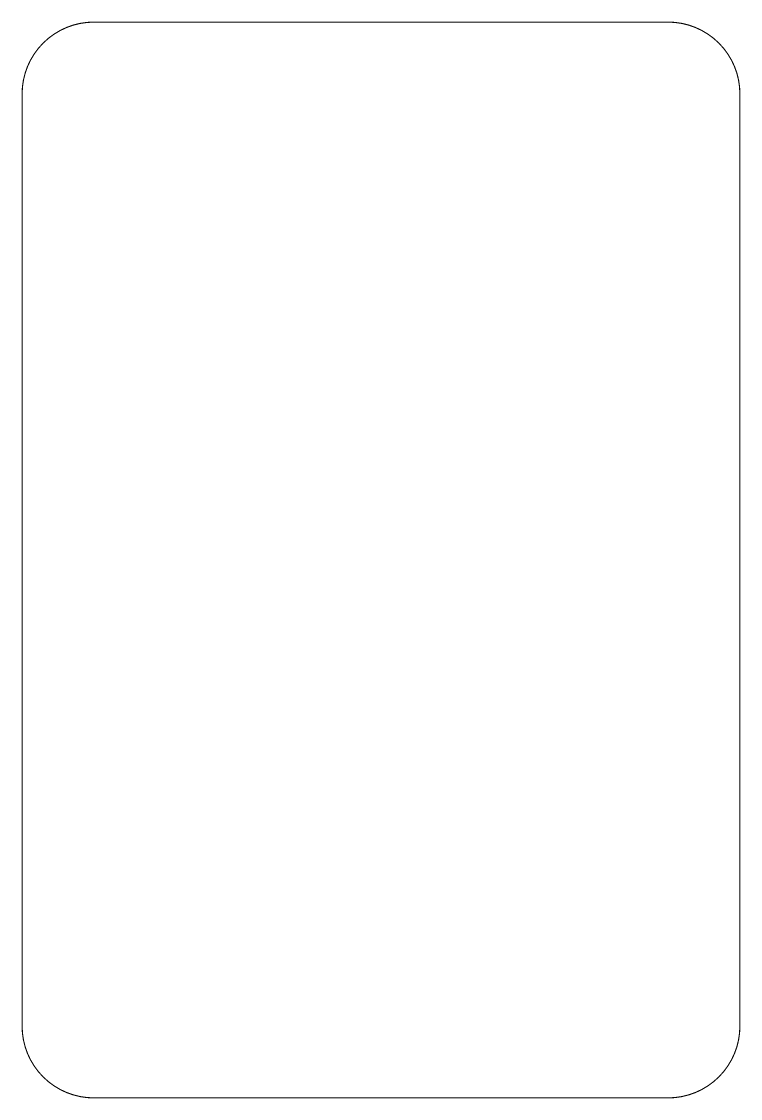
# Model space of a CAD drawing. Extents: x 0 to 3.94, y 0 to 5.91.
import ezdxf

# ---------------------------------------------------------------- set-up
doc = ezdxf.new("R2010")
doc.units = 0
doc.layers.add('Board_Outline', color=21, linetype='CONTINUOUS')

msp = doc.modelspace()

# ---------------------------------------------------------------- linework, layer by layer
at = {"layer": 'Board_Outline', "linetype": 'CONTINUOUS', "const_width": 0.006}
msp.add_lwpolyline([(0.3937, 0), (3.5433, 0), (3.5819, 0.0019), (3.6201, 0.0076), (3.6576, 0.017), (3.694, 0.03), (3.7289, 0.0465), (3.762, 0.0664), (3.7931, 0.0894), (3.8217, 0.1153), (3.8476, 0.1439), (3.8707, 0.175), (3.8905, 0.2081), (3.907, 0.243), (3.9201, 0.2794), (3.9294, 0.3169), (3.9351, 0.3551), (3.937, 0.3937), (3.937, 5.5118), (3.9351, 5.5504), (3.9294, 5.5886), (3.9201, 5.6261), (3.907, 5.6625), (3.8905, 5.6974), (3.8707, 5.7305), (3.8476, 5.7616), (3.8217, 5.7902), (3.7931, 5.8161), (3.762, 5.8392), (3.7289, 5.859), (3.694, 5.8755), (3.6576, 5.8886), (3.6201, 5.8979), (3.5819, 5.9036), (3.5433, 5.9055), (0.3937, 5.9055), (0.3551, 5.9036), (0.3169, 5.8979), (0.2794, 5.8886), (0.243, 5.8755), (0.2081, 5.859), (0.175, 5.8392), (0.1439, 5.8161), (0.1153, 5.7902), (0.0894, 5.7616), (0.0664, 5.7305), (0.0465, 5.6974), (0.03, 5.6625), (0.017, 5.6261), (0.0076, 5.5886), (0.0019, 5.5504), (0, 5.5118), (0, 0.3937), (0.0019, 0.3551), (0.0076, 0.3169), (0.017, 0.2794), (0.03, 0.243), (0.0465, 0.2081), (0.0664, 0.175), (0.0894, 0.1439), (0.1153, 0.1153), (0.1439, 0.0894), (0.175, 0.0663), (0.2081, 0.0465), (0.243, 0.03), (0.2794, 0.017), (0.3169, 0.0076), (0.3551, 0.0019), (0.3937, 0)], dxfattribs=at)

doc.saveas('drawing.dxf')
